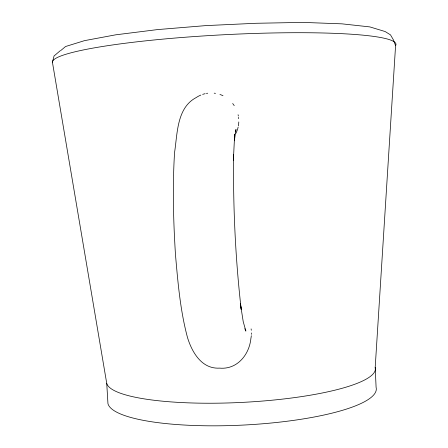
<?xml version="1.0" encoding="UTF-8"?>
<svg xmlns="http://www.w3.org/2000/svg" width="448" height="448" viewBox="0 0 448 448"><rect width="100%" height="100%" fill="white"/><g stroke="black" fill="none" stroke-linecap="round" stroke-linejoin="round"><path stroke-width="0.67" d="M60.514 50.484L54.057 55.961L52.422 62.199L106.753 383.488L107.957 403.693A134.439 29.63 -2.9 0 0 249.385 424.732A134.439 29.63 -2.9 0 0 376.096 387.341L375.2 367.315L395.578 45.646L393.4 39.85L390.494 34.877L385.174 31.556L369.846 26.908L341.97 23.845L302.999 22.4L256.077 23.279L205.806 25.609L157.422 29.602L115.802 34.804L84.549 40.634L65.559 46.514L61.085 50.288M235.396 131.298L236.023 129.422L234.36 140.745L234.674 134.07L233.386 160.205L233.632 154.857C232.988 206.472 235.368 258.154 241.209 309.45L240.425 303.828L243.219 321.636L245.89 331.117L244.815 328.681M52.422 62.199A172.038 18.514 -3 0 1 230.72 34.406A172.038 18.514 -3 0 1 395.578 45.646M375.2 367.315A134.59 27.065 -2.9 0 1 248.209 402.063A134.59 27.065 -2.9 0 1 106.753 383.488M251.11 328.894A26.897 26.068 22.5 0 1 251.3 330.254M251.457 332.97A26.897 26.068 22.5 0 1 251.429 334.337M251.322 335.703A26.897 26.068 22.5 0 1 250.902 338.386C249.351 354.71 237.11 369.785 219.542 368.122C201.785 369.158 192.052 352.358 187.516 337.602C180.247 310.531 177.906 282.503 175.476 254.677C173.337 220.674 172.458 186.558 174.558 152.527C177.475 133.762 176.669 107.733 196.246 97.541A27.322 26.998 59.7 0 1 200.822 95.077M232.674 103.51A27.905 27.58 59.5 0 1 234.22 105.65M238.084 114.738A27.905 27.58 59.5 0 1 238.347 116.043M238.554 117.354A27.905 27.58 59.5 0 1 238.694 118.664M238.784 121.946A27.905 27.58 59.5 0 1 238.37 125.877M238.118 127.154A27.905 27.58 59.5 0 1 235.939 133.308M202.636 94.394A27.322 26.998 59.7 0 1 205.134 93.688M206.416 93.425A27.322 26.998 59.7 0 1 207.704 93.229M214.206 93.178A27.322 26.998 59.7 0 1 215.505 93.358M219.94 94.472A27.322 26.998 59.7 0 1 222.981 95.721"/></g></svg>
